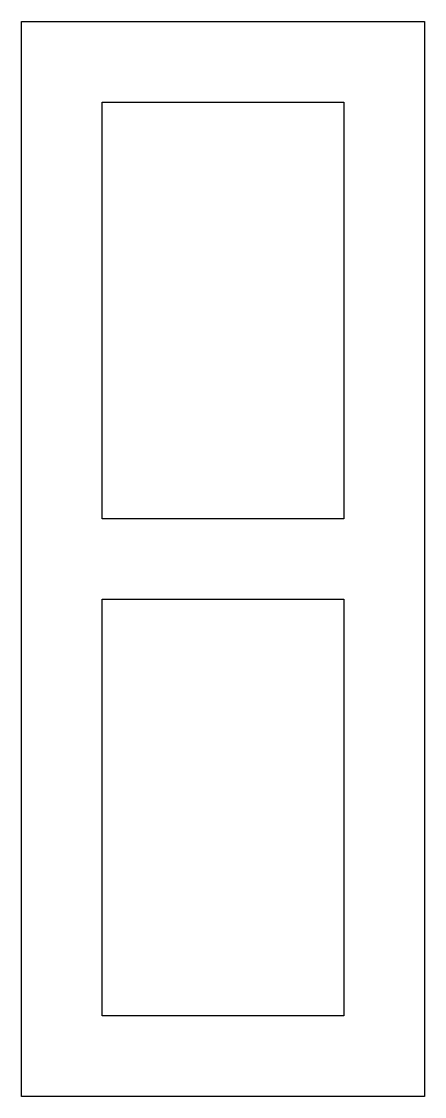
# Model space of a CAD drawing. Header units: millimetres. Extents: x 3159.9 to 3174.9, y 1689.5 to 1729.5.
import ezdxf

# ---------------------------------------------------------------- set-up
doc = ezdxf.new("R2010")
doc.units = ezdxf.units.MM

msp = doc.modelspace()

# ---------------------------------------------------------------- linework, layer by layer
at = {"color": 0, "extrusion": (-6.12323e-17, -5.55112e-16, -1)}
for p, q in [((3159.896, 1689.5, -180.62), (3159.896, 1729.5, -180.62)), ((3159.896, 1729.5, -180.62), (3174.896, 1729.5, -180.62)), ((3174.896, 1729.5, -180.62), (3174.896, 1689.5, -180.62)), ((3162.896, 1726.5, -180.62), (3171.896, 1726.5, -180.62)), ((3162.896, 1711, -180.62), (3162.896, 1726.5, -180.62)), ((3171.896, 1726.5, -180.62), (3171.896, 1711, -180.62)), ((3171.896, 1711, -180.62), (3162.896, 1711, -180.62)), ((3162.896, 1692.5, -180.62), (3162.896, 1708, -180.62)), ((3162.896, 1708, -180.62), (3171.896, 1708, -180.62)), ((3171.896, 1708, -180.62), (3171.896, 1692.5, -180.62)), ((3171.896, 1692.5, -180.62), (3162.896, 1692.5, -180.62)), ((3174.896, 1689.5, -180.62), (3159.896, 1689.5, -180.62))]:
    msp.add_line(p, q, dxfattribs=at)

doc.saveas('drawing.dxf')
